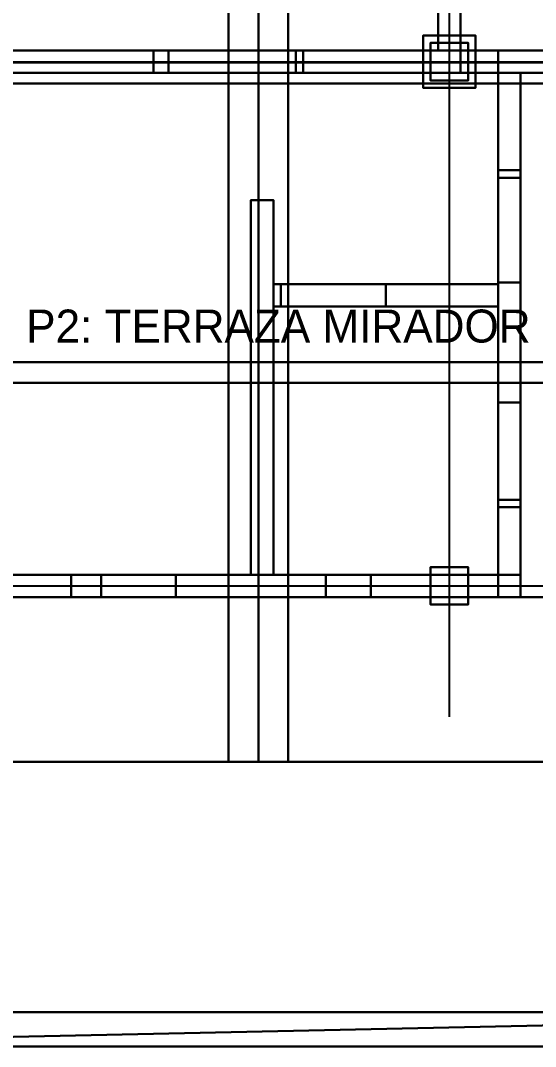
# Model space of a CAD drawing. Extents: x -0.9 to 15, y 0 to 25.9.
# Drawn here: x 3.06 to 6.5, y 0 to 6.85 of the extents above; entities that cross this region are included whole.
import ezdxf

# ---------------------------------------------------------------- set-up
doc = ezdxf.new("R2010")
doc.units = 0
for name, color, linetype in [('CERCA_PERIMETRAL_3D', 7, 'CONTINUOUS'), ('CHALET_CUBIERTA_ALPINA_3D', 7, 'CONTINUOUS'), ('CHALET_P2_MUROS_MADERA_3D', 7, 'CONTINUOUS'), ('CHALET_P2_TABIQUES_3D', 7, 'CONTINUOUS'), ('CHALET_VIGAS_CANECILLOS_3D', 7, 'CONTINUOUS'), ('COLUMNAS_3D', 7, 'CONTINUOUS'), ('EJES_ESTRUCTURALES', 7, 'CONTINUOUS'), ('LOSA_PISO_3D', 7, 'CONTINUOUS'), ('MUROS_EXTERIORES_3D', 7, 'CONTINUOUS'), ('MUROS_INTERIORES_3D', 7, 'CONTINUOUS'), ('P2_COLUMNAS_3D', 7, 'CONTINUOUS'), ('P2_LOSA_PISO_3D', 7, 'CONTINUOUS'), ('P2_ROTULOS', 7, 'CONTINUOUS'), ('PLANTA_SEGUNDO_PISO_2D', 7, 'CONTINUOUS'), ('SOTANO_COLUMNAS_3D', 7, 'CONTINUOUS'), ('SOTANO_LOSA_3D', 7, 'CONTINUOUS'), ('SOTANO_MUROS_EXT_3D', 7, 'CONTINUOUS'), ('SOTANO_MUROS_INT_3D', 7, 'CONTINUOUS'), ('TERRENO_3D', 7, 'CONTINUOUS')]:
    doc.layers.add(name, color=color, linetype=linetype)

msp = doc.modelspace()

# ---------------------------------------------------------------- linework, layer by layer
at = {"layer": 'CERCA_PERIMETRAL_3D', "color": 7}
for points in [[(0, 0, -2.55), (0, 0.23, -2.55), (10.8043, 0.23, -2.55), (10.8043, 0, -2.55)], [(0, 0, -1), (10.8043, 0, -1), (10.8043, 0.23, -1), (0, 0.23, -1)], [(10.8043, 0.23, -2.55), (0, 0.23, -2.55), (0, 0.23, -1), (10.8043, 0.23, -1)], [(0, 0, -2.55), (10.8043, 0, -2.55), (10.8043, 0, -1), (0, 0, -1)]]:
    msp.add_3dface(points, dxfattribs=at)
at = {"layer": 'CHALET_CUBIERTA_ALPINA_3D', "color": 1}
for points in [[(-0.95, 1.9, 5.4), (-0.95, 25.91, 5.4), (4.65, 25.91, 9.72), (4.65, 1.9, 9.72)], [(-0.95, 1.9, 5.6), (4.65, 1.9, 9.92), (4.65, 25.91, 9.92), (-0.95, 25.91, 5.6)], [(4.45, 1.9, 9.87), (4.45, 25.91, 9.87), (4.85, 25.91, 9.87), (4.85, 1.9, 9.87)], [(4.45, 1.9, 10), (4.85, 1.9, 10), (4.85, 25.91, 10), (4.45, 25.91, 10)], [(4.45, 25.91, 9.87), (4.45, 1.9, 9.87), (4.45, 1.9, 10), (4.45, 25.91, 10)], [(4.65, 1.9, 9.72), (4.65, 25.91, 9.72), (4.65, 25.91, 9.92), (4.65, 1.9, 9.92)], [(4.65, 1.9, 9.72), (4.65, 25.91, 9.72), (10.25, 25.91, 5.4), (10.25, 1.9, 5.4)], [(4.65, 1.9, 9.92), (10.25, 1.9, 5.6), (10.25, 25.91, 5.6), (4.65, 25.91, 9.92)], [(4.65, 25.91, 9.72), (4.65, 1.9, 9.72), (4.65, 1.9, 9.92), (4.65, 25.91, 9.92)], [(4.85, 1.9, 9.87), (4.85, 25.91, 9.87), (4.85, 25.91, 10), (4.85, 1.9, 10)], [(-0.95, 1.9, 5.4), (4.65, 1.9, 9.72), (4.65, 1.9, 9.92), (-0.95, 1.9, 5.6)], [(4.45, 1.9, 9.87), (4.85, 1.9, 9.87), (4.85, 1.9, 10), (4.45, 1.9, 10)], [(4.65, 1.9, 9.72), (10.25, 1.9, 5.4), (10.25, 1.9, 5.6), (4.65, 1.9, 9.92)]]:
    msp.add_3dface(points, dxfattribs=at)
at = {"layer": 'CHALET_P2_MUROS_MADERA_3D', "color": 6}
for points in [[(6.25, 6.5, 3), (6.25, 6.65, 3), (9.15, 6.65, 3), (9.15, 6.5, 3)], [(6.25, 6.5, 5.85), (9.15, 6.5, 5.85), (9.15, 6.65, 5.85), (6.25, 6.65, 5.85)], [(9.15, 6.65, 3), (6.25, 6.65, 3), (6.25, 6.65, 5.85), (9.15, 6.65, 5.85)], [(6.25, 6.65, 3), (6.25, 6.5, 3), (6.25, 6.5, 5.85), (6.25, 6.65, 5.85)], [(6.25, 6.5, 3), (9.15, 6.5, 3), (9.15, 6.5, 5.85), (6.25, 6.5, 5.85)], [(6.25, 5.85, 3), (6.25, 6.5, 3), (6.4, 6.5, 3), (6.4, 5.85, 3)], [(6.25, 5.85, 5.85), (6.4, 5.85, 5.85), (6.4, 6.5, 5.85), (6.25, 6.5, 5.85)], [(6.4, 6.5, 3), (6.25, 6.5, 3), (6.25, 6.5, 5.85), (6.4, 6.5, 5.85)], [(6.25, 6.5, 3), (6.25, 5.85, 3), (6.25, 5.85, 5.85), (6.25, 6.5, 5.85)], [(6.4, 5.85, 3), (6.4, 6.5, 3), (6.4, 6.5, 5.85), (6.4, 5.85, 5.85)], [(6.25, 3.65, 3), (6.25, 5.85, 3), (6.4, 5.85, 3), (6.4, 3.65, 3)], [(6.25, 3.65, 4), (6.4, 3.65, 4), (6.4, 5.85, 4), (6.25, 5.85, 4)], [(6.4, 5.85, 3), (6.25, 5.85, 3), (6.25, 5.85, 4), (6.4, 5.85, 4)], [(6.25, 5.85, 3), (6.25, 3.65, 3), (6.25, 3.65, 4), (6.25, 5.85, 4)], [(6.25, 3.65, 5.1), (6.25, 5.85, 5.1), (6.4, 5.85, 5.1), (6.4, 3.65, 5.1)], [(6.25, 3.65, 5.85), (6.4, 3.65, 5.85), (6.4, 5.85, 5.85), (6.25, 5.85, 5.85)], [(6.4, 5.85, 5.1), (6.25, 5.85, 5.1), (6.25, 5.85, 5.85), (6.4, 5.85, 5.85)], [(6.25, 5.85, 5.1), (6.25, 3.65, 5.1), (6.25, 3.65, 5.85), (6.25, 5.85, 5.85)], [(6.25, 5.85, 3), (6.4, 5.85, 3), (6.4, 5.85, 5.85), (6.25, 5.85, 5.85)], [(6.4, 3.65, 3), (6.4, 5.85, 3), (6.4, 5.85, 4), (6.4, 3.65, 4)], [(6.4, 3.65, 5.1), (6.4, 5.85, 5.1), (6.4, 5.85, 5.85), (6.4, 3.65, 5.85)], [(6.25, 3, 3), (6.25, 3.65, 3), (6.4, 3.65, 3), (6.4, 3, 3)], [(6.25, 3, 5.85), (6.4, 3, 5.85), (6.4, 3.65, 5.85), (6.25, 3.65, 5.85)], [(6.4, 3.65, 3), (6.25, 3.65, 3), (6.25, 3.65, 5.85), (6.4, 3.65, 5.85)], [(6.25, 3.65, 3), (6.25, 3, 3), (6.25, 3, 5.85), (6.25, 3.65, 5.85)], [(6.25, 3.65, 3), (6.4, 3.65, 3), (6.4, 3.65, 4), (6.25, 3.65, 4)], [(6.25, 3.65, 5.1), (6.4, 3.65, 5.1), (6.4, 3.65, 5.85), (6.25, 3.65, 5.85)], [(6.4, 3, 3), (6.4, 3.65, 3), (6.4, 3.65, 5.85), (6.4, 3, 5.85)], [(2.3, 3, 3), (2.3, 3.15, 3), (3.6, 3.15, 3), (3.6, 3, 3)], [(2.3, 3, 5.85), (3.6, 3, 5.85), (3.6, 3.15, 5.85), (2.3, 3.15, 5.85)], [(3.6, 3.15, 3), (2.3, 3.15, 3), (2.3, 3.15, 5.85), (3.6, 3.15, 5.85)], [(3.6, 3, 3), (3.6, 3.15, 3), (3.6, 3.15, 5.85), (3.6, 3, 5.85)], [(3.6, 3, 5.1), (3.6, 3.15, 5.1), (5.4, 3.15, 5.1), (5.4, 3, 5.1)], [(3.6, 3, 5.85), (5.4, 3, 5.85), (5.4, 3.15, 5.85), (3.6, 3.15, 5.85)], [(5.4, 3.15, 5.1), (3.6, 3.15, 5.1), (3.6, 3.15, 5.85), (5.4, 3.15, 5.85)], [(3.6, 3.15, 5.1), (3.6, 3, 5.1), (3.6, 3, 5.85), (3.6, 3.15, 5.85)], [(5.4, 3, 5.1), (5.4, 3.15, 5.1), (5.4, 3.15, 5.85), (5.4, 3, 5.85)], [(5.4, 3, 3), (5.4, 3.15, 3), (6.4, 3.15, 3), (6.4, 3, 3)], [(5.4, 3, 5.85), (6.4, 3, 5.85), (6.4, 3.15, 5.85), (5.4, 3.15, 5.85)], [(6.4, 3.15, 3), (5.4, 3.15, 3), (5.4, 3.15, 5.85), (6.4, 3.15, 5.85)], [(5.4, 3.15, 3), (5.4, 3, 3), (5.4, 3, 5.85), (5.4, 3.15, 5.85)], [(6.4, 3, 3), (6.4, 3.15, 3), (6.4, 3.15, 5.85), (6.4, 3, 5.85)], [(2.3, 3, 3), (3.6, 3, 3), (3.6, 3, 5.85), (2.3, 3, 5.85)], [(3.6, 3, 5.1), (5.4, 3, 5.1), (5.4, 3, 5.85), (3.6, 3, 5.85)], [(5.4, 3, 3), (6.4, 3, 3), (6.4, 3, 5.85), (5.4, 3, 5.85)], [(6.25, 3, 3), (6.4, 3, 3), (6.4, 3, 5.85), (6.25, 3, 5.85)]]:
    msp.add_3dface(points, dxfattribs=at)
at = {"layer": 'CHALET_P2_TABIQUES_3D', "color": 6}
for points in [[(5.85, 6.65, 3), (5.85, 9.2, 3), (6, 9.2, 3), (6, 6.65, 3)], [(5.85, 6.65, 5.85), (6, 6.65, 5.85), (6, 9.2, 5.85), (5.85, 9.2, 5.85)], [(5.85, 9.2, 3), (5.85, 6.65, 3), (5.85, 6.65, 5.85), (5.85, 9.2, 5.85)], [(6, 6.65, 3), (6, 9.2, 3), (6, 9.2, 5.85), (6, 6.65, 5.85)], [(5.85, 6.65, 3), (6, 6.65, 3), (6, 6.65, 5.85), (5.85, 6.65, 5.85)]]:
    msp.add_3dface(points, dxfattribs=at)
at = {"layer": 'CHALET_VIGAS_CANECILLOS_3D', "color": 6}
for points in [[(0.15, 6.43, 2.7), (0.15, 6.57, 2.7), (9.15, 6.57, 2.7), (9.15, 6.43, 2.7)], [(0.15, 6.43, 2.85), (9.15, 6.43, 2.85), (9.15, 6.57, 2.85), (0.15, 6.57, 2.85)], [(9.15, 6.57, 2.7), (0.15, 6.57, 2.7), (0.15, 6.57, 2.85), (9.15, 6.57, 2.85)], [(0.15, 6.43, 2.7), (9.15, 6.43, 2.7), (9.15, 6.43, 2.85), (0.15, 6.43, 2.85)], [(0.15, 4.43, 2.7), (0.15, 4.57, 2.7), (9.15, 4.57, 2.7), (9.15, 4.43, 2.7)], [(0.15, 4.43, 2.85), (9.15, 4.43, 2.85), (9.15, 4.57, 2.85), (0.15, 4.57, 2.85)], [(9.15, 4.57, 2.7), (0.15, 4.57, 2.7), (0.15, 4.57, 2.85), (9.15, 4.57, 2.85)], [(0.15, 4.43, 2.7), (9.15, 4.43, 2.7), (9.15, 4.43, 2.85), (0.15, 4.43, 2.85)]]:
    msp.add_3dface(points, dxfattribs=at)
at = {"layer": 'COLUMNAS_3D', "color": 1}
for points in [[(5.8, 6.45), (5.8, 6.7), (6.05, 6.7), (6.05, 6.45)], [(5.8, 6.45, 2.85), (6.05, 6.45, 2.85), (6.05, 6.7, 2.85), (5.8, 6.7, 2.85)], [(6.05, 6.7), (5.8, 6.7), (5.8, 6.7, 2.85), (6.05, 6.7, 2.85)], [(5.8, 6.7), (5.8, 6.45), (5.8, 6.45, 2.85), (5.8, 6.7, 2.85)], [(6.05, 6.45), (6.05, 6.7), (6.05, 6.7, 2.85), (6.05, 6.45, 2.85)], [(5.8, 6.45), (6.05, 6.45), (6.05, 6.45, 2.85), (5.8, 6.45, 2.85)], [(5.8, 2.95), (5.8, 3.2), (6.05, 3.2), (6.05, 2.95)], [(5.8, 2.95, 2.85), (6.05, 2.95, 2.85), (6.05, 3.2, 2.85), (5.8, 3.2, 2.85)], [(6.05, 3.2), (5.8, 3.2), (5.8, 3.2, 2.85), (6.05, 3.2, 2.85)], [(5.8, 3.2), (5.8, 2.95), (5.8, 2.95, 2.85), (5.8, 3.2, 2.85)], [(6.05, 2.95), (6.05, 3.2), (6.05, 3.2, 2.85), (6.05, 2.95, 2.85)], [(5.8, 2.95), (6.05, 2.95), (6.05, 2.95, 2.85), (5.8, 2.95, 2.85)]]:
    msp.add_3dface(points, dxfattribs=at)
at = {"layer": 'EJES_ESTRUCTURALES', "color": 4}
for p, q in [((5.925, 2.2), (5.925, 25.51)), ((-0.6, 6.575), (9.8, 6.575)), ((-0.6, 3.075), (9.8, 3.075))]:
    msp.add_line(p, q, dxfattribs=at)
at = {"layer": 'LOSA_PISO_3D', "color": 8}
for points in [[(0.15, 6.5, -0.15), (0.15, 7.4, -0.15), (9.15, 7.4, -0.15), (9.15, 6.5, -0.15)], [(0.15, 6.5), (9.15, 6.5), (9.15, 7.4), (0.15, 7.4)], [(0.15, 3, -0.15), (0.15, 6.5, -0.15), (6.4, 6.5, -0.15), (6.4, 3, -0.15)], [(0.15, 3), (6.4, 3), (6.4, 6.5), (0.15, 6.5)], [(6.4, 6.5, -0.15), (0.15, 6.5, -0.15), (0.15, 6.5), (6.4, 6.5)], [(0.15, 6.5, -0.15), (9.15, 6.5, -0.15), (9.15, 6.5), (0.15, 6.5)], [(6.4, 3, -0.15), (6.4, 6.5, -0.15), (6.4, 6.5), (6.4, 3)], [(0.15, 3, -0.15), (6.4, 3, -0.15), (6.4, 3), (0.15, 3)]]:
    msp.add_3dface(points, dxfattribs=at)
at = {"layer": 'MUROS_EXTERIORES_3D', "color": 7}
for points in [[(6.25, 6.5), (6.25, 6.65), (9.15, 6.65), (9.15, 6.5)], [(6.25, 6.5, 2.85), (9.15, 6.5, 2.85), (9.15, 6.65, 2.85), (6.25, 6.65, 2.85)], [(9.15, 6.65), (6.25, 6.65), (6.25, 6.65, 2.85), (9.15, 6.65, 2.85)], [(6.25, 6.65), (6.25, 6.5), (6.25, 6.5, 2.85), (6.25, 6.65, 2.85)], [(6.25, 6.5), (9.15, 6.5), (9.15, 6.5, 2.85), (6.25, 6.5, 2.85)], [(6.25, 5.85), (6.25, 6.5), (6.4, 6.5), (6.4, 5.85)], [(6.25, 5.85, 2.85), (6.4, 5.85, 2.85), (6.4, 6.5, 2.85), (6.25, 6.5, 2.85)], [(6.4, 6.5), (6.25, 6.5), (6.25, 6.5, 2.85), (6.4, 6.5, 2.85)], [(6.25, 6.5), (6.25, 5.85), (6.25, 5.85, 2.85), (6.25, 6.5, 2.85)], [(6.4, 5.85), (6.4, 6.5), (6.4, 6.5, 2.85), (6.4, 5.85, 2.85)], [(6.25, 3.65), (6.25, 5.85), (6.4, 5.85), (6.4, 3.65)], [(6.25, 3.65, 1), (6.4, 3.65, 1), (6.4, 5.85, 1), (6.25, 5.85, 1)], [(6.4, 5.85), (6.25, 5.85), (6.25, 5.85, 1), (6.4, 5.85, 1)], [(6.25, 5.85), (6.25, 3.65), (6.25, 3.65, 1), (6.25, 5.85, 1)], [(6.25, 3.65, 2.1), (6.25, 5.85, 2.1), (6.4, 5.85, 2.1), (6.4, 3.65, 2.1)], [(6.25, 3.65, 2.85), (6.4, 3.65, 2.85), (6.4, 5.85, 2.85), (6.25, 5.85, 2.85)], [(6.4, 5.85, 2.1), (6.25, 5.85, 2.1), (6.25, 5.85, 2.85), (6.4, 5.85, 2.85)], [(6.25, 5.85, 2.1), (6.25, 3.65, 2.1), (6.25, 3.65, 2.85), (6.25, 5.85, 2.85)], [(6.25, 5.85), (6.4, 5.85), (6.4, 5.85, 2.85), (6.25, 5.85, 2.85)], [(6.4, 3.65), (6.4, 5.85), (6.4, 5.85, 1), (6.4, 3.65, 1)], [(6.4, 3.65, 2.1), (6.4, 5.85, 2.1), (6.4, 5.85, 2.85), (6.4, 3.65, 2.85)], [(6.25, 3), (6.25, 3.65), (6.4, 3.65), (6.4, 3)], [(6.25, 3, 2.85), (6.4, 3, 2.85), (6.4, 3.65, 2.85), (6.25, 3.65, 2.85)], [(6.4, 3.65), (6.25, 3.65), (6.25, 3.65, 2.85), (6.4, 3.65, 2.85)], [(6.25, 3.65), (6.25, 3), (6.25, 3, 2.85), (6.25, 3.65, 2.85)], [(6.25, 3.65), (6.4, 3.65), (6.4, 3.65, 1), (6.25, 3.65, 1)], [(6.25, 3.65, 2.1), (6.4, 3.65, 2.1), (6.4, 3.65, 2.85), (6.25, 3.65, 2.85)], [(6.4, 3), (6.4, 3.65), (6.4, 3.65, 2.85), (6.4, 3, 2.85)], [(2.35, 3), (2.35, 3.15), (4.1, 3.15), (4.1, 3)], [(2.35, 3, 2.85), (4.1, 3, 2.85), (4.1, 3.15, 2.85), (2.35, 3.15, 2.85)], [(4.1, 3.15), (2.35, 3.15), (2.35, 3.15, 2.85), (4.1, 3.15, 2.85)], [(4.1, 3), (4.1, 3.15), (4.1, 3.15, 2.85), (4.1, 3, 2.85)], [(4.1, 3), (4.1, 3.15), (5.1, 3.15), (5.1, 3)], [(4.1, 3, 1), (5.1, 3, 1), (5.1, 3.15, 1), (4.1, 3.15, 1)], [(5.1, 3.15), (4.1, 3.15), (4.1, 3.15, 1), (5.1, 3.15, 1)], [(4.1, 3.15), (4.1, 3), (4.1, 3, 1), (4.1, 3.15, 1)], [(4.1, 3, 2.1), (4.1, 3.15, 2.1), (5.1, 3.15, 2.1), (5.1, 3, 2.1)], [(4.1, 3, 2.85), (5.1, 3, 2.85), (5.1, 3.15, 2.85), (4.1, 3.15, 2.85)], [(5.1, 3.15, 2.1), (4.1, 3.15, 2.1), (4.1, 3.15, 2.85), (5.1, 3.15, 2.85)], [(4.1, 3.15, 2.1), (4.1, 3, 2.1), (4.1, 3, 2.85), (4.1, 3.15, 2.85)], [(5.1, 3), (5.1, 3.15), (5.1, 3.15, 1), (5.1, 3, 1)], [(5.1, 3, 2.1), (5.1, 3.15, 2.1), (5.1, 3.15, 2.85), (5.1, 3, 2.85)], [(5.1, 3), (5.1, 3.15), (6.4, 3.15), (6.4, 3)], [(5.1, 3, 2.85), (6.4, 3, 2.85), (6.4, 3.15, 2.85), (5.1, 3.15, 2.85)], [(6.4, 3.15), (5.1, 3.15), (5.1, 3.15, 2.85), (6.4, 3.15, 2.85)], [(5.1, 3.15), (5.1, 3), (5.1, 3, 2.85), (5.1, 3.15, 2.85)], [(6.4, 3), (6.4, 3.15), (6.4, 3.15, 2.85), (6.4, 3, 2.85)], [(2.35, 3), (4.1, 3), (4.1, 3, 2.85), (2.35, 3, 2.85)], [(4.1, 3), (5.1, 3), (5.1, 3, 1), (4.1, 3, 1)], [(4.1, 3, 2.1), (5.1, 3, 2.1), (5.1, 3, 2.85), (4.1, 3, 2.85)], [(5.1, 3), (6.4, 3), (6.4, 3, 2.85), (5.1, 3, 2.85)], [(6.25, 3), (6.4, 3), (6.4, 3, 2.85), (6.25, 3, 2.85)]]:
    msp.add_3dface(points, dxfattribs=at)
at = {"layer": 'MUROS_INTERIORES_3D', "color": 7}
for points in [[(5.85, 6.65), (5.85, 6.95), (6, 6.95), (6, 6.65)], [(5.85, 6.65, 2.85), (6, 6.65, 2.85), (6, 6.95, 2.85), (5.85, 6.95, 2.85)], [(5.85, 6.95), (5.85, 6.65), (5.85, 6.65, 2.85), (5.85, 6.95, 2.85)], [(6, 6.65), (6, 6.95), (6, 6.95, 2.85), (6, 6.65, 2.85)], [(2.9, 6.5), (2.9, 6.65), (4.05, 6.65), (4.05, 6.5)], [(2.9, 6.5, 2.85), (4.05, 6.5, 2.85), (4.05, 6.65, 2.85), (2.9, 6.65, 2.85)], [(4.05, 6.65), (2.9, 6.65), (2.9, 6.65, 2.85), (4.05, 6.65, 2.85)], [(4.05, 6.5), (4.05, 6.65), (4.05, 6.65, 2.85), (4.05, 6.5, 2.85)], [(4.05, 6.5, 2.1), (4.05, 6.65, 2.1), (4.9, 6.65, 2.1), (4.9, 6.5, 2.1)], [(4.05, 6.5, 2.85), (4.9, 6.5, 2.85), (4.9, 6.65, 2.85), (4.05, 6.65, 2.85)], [(4.9, 6.65, 2.1), (4.05, 6.65, 2.1), (4.05, 6.65, 2.85), (4.9, 6.65, 2.85)], [(4.05, 6.65, 2.1), (4.05, 6.5, 2.1), (4.05, 6.5, 2.85), (4.05, 6.65, 2.85)], [(4.9, 6.5, 2.1), (4.9, 6.65, 2.1), (4.9, 6.65, 2.85), (4.9, 6.5, 2.85)], [(4.9, 6.5), (4.9, 6.65), (6.25, 6.65), (6.25, 6.5)], [(4.9, 6.5, 2.85), (6.25, 6.5, 2.85), (6.25, 6.65, 2.85), (4.9, 6.65, 2.85)], [(6.25, 6.65), (4.9, 6.65), (4.9, 6.65, 2.85), (6.25, 6.65, 2.85)], [(4.9, 6.65), (4.9, 6.5), (4.9, 6.5, 2.85), (4.9, 6.65, 2.85)], [(5.85, 6.65), (6, 6.65), (6, 6.65, 2.85), (5.85, 6.65, 2.85)], [(6.25, 6.5), (6.25, 6.65), (6.25, 6.65, 2.85), (6.25, 6.5, 2.85)], [(2.9, 6.5), (4.05, 6.5), (4.05, 6.5, 2.85), (2.9, 6.5, 2.85)], [(4.05, 6.5, 2.1), (4.9, 6.5, 2.1), (4.9, 6.5, 2.85), (4.05, 6.5, 2.85)], [(4.9, 6.5), (6.25, 6.5), (6.25, 6.5, 2.85), (4.9, 6.5, 2.85)]]:
    msp.add_3dface(points, dxfattribs=at)
at = {"layer": 'P2_COLUMNAS_3D', "color": 1}
for points in [[(5.8, 6.45, 3), (5.8, 6.7, 3), (6.05, 6.7, 3), (6.05, 6.45, 3)], [(5.8, 6.45, 5.85), (6.05, 6.45, 5.85), (6.05, 6.7, 5.85), (5.8, 6.7, 5.85)], [(6.05, 6.7, 3), (5.8, 6.7, 3), (5.8, 6.7, 5.85), (6.05, 6.7, 5.85)], [(5.8, 6.7, 3), (5.8, 6.45, 3), (5.8, 6.45, 5.85), (5.8, 6.7, 5.85)], [(6.05, 6.45, 3), (6.05, 6.7, 3), (6.05, 6.7, 5.85), (6.05, 6.45, 5.85)], [(5.8, 6.45, 3), (6.05, 6.45, 3), (6.05, 6.45, 5.85), (5.8, 6.45, 5.85)], [(5.8, 2.95, 3), (5.8, 3.2, 3), (6.05, 3.2, 3), (6.05, 2.95, 3)], [(5.8, 2.95, 5.85), (6.05, 2.95, 5.85), (6.05, 3.2, 5.85), (5.8, 3.2, 5.85)], [(6.05, 3.2, 3), (5.8, 3.2, 3), (5.8, 3.2, 5.85), (6.05, 3.2, 5.85)], [(5.8, 3.2, 3), (5.8, 2.95, 3), (5.8, 2.95, 5.85), (5.8, 3.2, 5.85)], [(6.05, 2.95, 3), (6.05, 3.2, 3), (6.05, 3.2, 5.85), (6.05, 2.95, 5.85)], [(5.8, 2.95, 3), (6.05, 2.95, 3), (6.05, 2.95, 5.85), (5.8, 2.95, 5.85)]]:
    msp.add_3dface(points, dxfattribs=at)
at = {"layer": 'P2_LOSA_PISO_3D', "color": 6}
for points in [[(0.15, 6.5, 2.85), (0.15, 7.4, 2.85), (9.15, 7.4, 2.85), (9.15, 6.5, 2.85)], [(0.15, 6.5, 3), (9.15, 6.5, 3), (9.15, 7.4, 3), (0.15, 7.4, 3)], [(0.15, 3, 2.85), (0.15, 6.5, 2.85), (6.4, 6.5, 2.85), (6.4, 3, 2.85)], [(0.15, 3, 3), (6.4, 3, 3), (6.4, 6.5, 3), (0.15, 6.5, 3)], [(6.4, 6.5, 2.85), (0.15, 6.5, 2.85), (0.15, 6.5, 3), (6.4, 6.5, 3)], [(0.15, 6.5, 2.85), (9.15, 6.5, 2.85), (9.15, 6.5, 3), (0.15, 6.5, 3)], [(6.4, 3, 2.85), (6.4, 6.5, 2.85), (6.4, 6.5, 3), (6.4, 3, 3)], [(0.15, 3, 2.85), (6.4, 3, 2.85), (6.4, 3, 3), (0.15, 3, 3)]]:
    msp.add_3dface(points, dxfattribs=at)
at = {"layer": 'PLANTA_SEGUNDO_PISO_2D', "color": 1}
for p, q in [((4.65, 1.9), (4.65, 25.91)), ((6.05, 6.7, 3), (5.8, 6.7, 3)), ((5.8, 6.7, 3), (5.8, 6.45, 3)), ((6.05, 6.45, 3), (6.05, 6.7, 3)), ((5.8, 6.45, 3), (6.05, 6.45, 3)), ((6.05, 3.2, 3), (5.8, 3.2, 3)), ((5.8, 3.2, 3), (5.8, 2.95, 3)), ((6.05, 2.95, 3), (6.05, 3.2, 3)), ((5.8, 2.95, 3), (6.05, 2.95, 3)), ((-0.95, 1.9), (10.25, 1.9))]:
    msp.add_line(p, q, dxfattribs=at)
at = {"layer": 'SOTANO_COLUMNAS_3D', "color": 1}
for points in [[(5.75, 6.4, -2.55), (5.75, 6.75, -2.55), (6.1, 6.75, -2.55), (6.1, 6.4, -2.55)], [(5.75, 6.4, -0.15), (6.1, 6.4, -0.15), (6.1, 6.75, -0.15), (5.75, 6.75, -0.15)], [(6.1, 6.75, -2.55), (5.75, 6.75, -2.55), (5.75, 6.75, -0.15), (6.1, 6.75, -0.15)], [(5.75, 6.75, -2.55), (5.75, 6.4, -2.55), (5.75, 6.4, -0.15), (5.75, 6.75, -0.15)], [(6.1, 6.4, -2.55), (6.1, 6.75, -2.55), (6.1, 6.75, -0.15), (6.1, 6.4, -0.15)], [(5.75, 6.4, -2.55), (6.1, 6.4, -2.55), (6.1, 6.4, -0.15), (5.75, 6.4, -0.15)]]:
    msp.add_3dface(points, dxfattribs=at)
at = {"layer": 'SOTANO_LOSA_3D', "color": 8}
for points in [[(0.15, 6.5, -2.7), (0.15, 11.3, -2.7), (9.15, 11.3, -2.7), (9.15, 6.5, -2.7)], [(0.15, 6.5, -2.55), (9.15, 6.5, -2.55), (9.15, 11.3, -2.55), (0.15, 11.3, -2.55)], [(0.15, 3, -2.7), (0.15, 6.5, -2.7), (6.4, 6.5, -2.7), (6.4, 3, -2.7)], [(0.15, 3, -2.55), (6.4, 3, -2.55), (6.4, 6.5, -2.55), (0.15, 6.5, -2.55)], [(6.4, 6.5, -2.7), (0.15, 6.5, -2.7), (0.15, 6.5, -2.55), (6.4, 6.5, -2.55)], [(0.15, 6.5, -2.7), (9.15, 6.5, -2.7), (9.15, 6.5, -2.55), (0.15, 6.5, -2.55)], [(6.4, 3, -2.7), (6.4, 6.5, -2.7), (6.4, 6.5, -2.55), (6.4, 3, -2.55)], [(0.15, 3, -2.7), (6.4, 3, -2.7), (6.4, 3, -2.55), (0.15, 3, -2.55)]]:
    msp.add_3dface(points, dxfattribs=at)
at = {"layer": 'SOTANO_MUROS_EXT_3D', "color": 4}
for points in [[(6, 6.5, -2.55), (6, 6.65, -2.55), (6.6, 6.65, -2.55), (6.6, 6.5, -2.55)], [(6, 6.5, -0.15), (6.6, 6.5, -0.15), (6.6, 6.65, -0.15), (6, 6.65, -0.15)], [(6.6, 6.65, -2.55), (6, 6.65, -2.55), (6, 6.65, -0.15), (6.6, 6.65, -0.15)], [(6, 6.65, -2.55), (6, 6.5, -2.55), (6, 6.5, -0.15), (6, 6.65, -0.15)], [(6, 6.5, -2.55), (6.6, 6.5, -2.55), (6.6, 6.5, -0.15), (6, 6.5, -0.15)], [(6.25, 5.8, -2.55), (6.25, 6.5, -2.55), (6.4, 6.5, -2.55), (6.4, 5.8, -2.55)], [(6.25, 5.8, -0.15), (6.4, 5.8, -0.15), (6.4, 6.5, -0.15), (6.25, 6.5, -0.15)], [(6.4, 6.5, -2.55), (6.25, 6.5, -2.55), (6.25, 6.5, -0.15), (6.4, 6.5, -0.15)], [(6.25, 6.5, -2.55), (6.25, 5.8, -2.55), (6.25, 5.8, -0.15), (6.25, 6.5, -0.15)], [(6.4, 5.8, -2.55), (6.4, 6.5, -2.55), (6.4, 6.5, -0.15), (6.4, 5.8, -0.15)], [(6.25, 5.1, -2.55), (6.25, 5.8, -2.55), (6.4, 5.8, -2.55), (6.4, 5.1, -2.55)], [(6.25, 5.1, -0.85), (6.4, 5.1, -0.85), (6.4, 5.8, -0.85), (6.25, 5.8, -0.85)], [(6.4, 5.8, -2.55), (6.25, 5.8, -2.55), (6.25, 5.8, -0.85), (6.4, 5.8, -0.85)], [(6.25, 5.8, -2.55), (6.25, 5.1, -2.55), (6.25, 5.1, -0.85), (6.25, 5.8, -0.85)], [(6.25, 5.1, -0.45), (6.25, 5.8, -0.45), (6.4, 5.8, -0.45), (6.4, 5.1, -0.45)], [(6.25, 5.1, -0.15), (6.4, 5.1, -0.15), (6.4, 5.8, -0.15), (6.25, 5.8, -0.15)], [(6.4, 5.8, -0.45), (6.25, 5.8, -0.45), (6.25, 5.8, -0.15), (6.4, 5.8, -0.15)], [(6.25, 5.8, -0.45), (6.25, 5.1, -0.45), (6.25, 5.1, -0.15), (6.25, 5.8, -0.15)], [(6.25, 5.8, -2.55), (6.4, 5.8, -2.55), (6.4, 5.8, -0.15), (6.25, 5.8, -0.15)], [(6.4, 5.1, -2.55), (6.4, 5.8, -2.55), (6.4, 5.8, -0.85), (6.4, 5.1, -0.85)], [(6.4, 5.1, -0.45), (6.4, 5.8, -0.45), (6.4, 5.8, -0.15), (6.4, 5.1, -0.15)], [(6.25, 4.3, -2.55), (6.25, 5.1, -2.55), (6.4, 5.1, -2.55), (6.4, 4.3, -2.55)], [(6.25, 4.3, -0.15), (6.4, 4.3, -0.15), (6.4, 5.1, -0.15), (6.25, 5.1, -0.15)], [(6.4, 5.1, -2.55), (6.25, 5.1, -2.55), (6.25, 5.1, -0.15), (6.4, 5.1, -0.15)], [(6.25, 5.1, -2.55), (6.25, 4.3, -2.55), (6.25, 4.3, -0.15), (6.25, 5.1, -0.15)], [(6.25, 5.1, -2.55), (6.4, 5.1, -2.55), (6.4, 5.1, -0.85), (6.25, 5.1, -0.85)], [(6.25, 5.1, -0.45), (6.4, 5.1, -0.45), (6.4, 5.1, -0.15), (6.25, 5.1, -0.15)], [(6.4, 4.3, -2.55), (6.4, 5.1, -2.55), (6.4, 5.1, -0.15), (6.4, 4.3, -0.15)], [(6.25, 3.6, -2.55), (6.25, 4.3, -2.55), (6.4, 4.3, -2.55), (6.4, 3.6, -2.55)], [(6.25, 3.6, -0.85), (6.4, 3.6, -0.85), (6.4, 4.3, -0.85), (6.25, 4.3, -0.85)], [(6.4, 4.3, -2.55), (6.25, 4.3, -2.55), (6.25, 4.3, -0.85), (6.4, 4.3, -0.85)], [(6.25, 4.3, -2.55), (6.25, 3.6, -2.55), (6.25, 3.6, -0.85), (6.25, 4.3, -0.85)], [(6.25, 3.6, -0.45), (6.25, 4.3, -0.45), (6.4, 4.3, -0.45), (6.4, 3.6, -0.45)], [(6.25, 3.6, -0.15), (6.4, 3.6, -0.15), (6.4, 4.3, -0.15), (6.25, 4.3, -0.15)], [(6.4, 4.3, -0.45), (6.25, 4.3, -0.45), (6.25, 4.3, -0.15), (6.4, 4.3, -0.15)], [(6.25, 4.3, -0.45), (6.25, 3.6, -0.45), (6.25, 3.6, -0.15), (6.25, 4.3, -0.15)], [(6.25, 4.3, -2.55), (6.4, 4.3, -2.55), (6.4, 4.3, -0.15), (6.25, 4.3, -0.15)], [(6.4, 3.6, -2.55), (6.4, 4.3, -2.55), (6.4, 4.3, -0.85), (6.4, 3.6, -0.85)], [(6.4, 3.6, -0.45), (6.4, 4.3, -0.45), (6.4, 4.3, -0.15), (6.4, 3.6, -0.15)], [(6.25, 3.15, -2.55), (6.25, 3.6, -2.55), (6.4, 3.6, -2.55), (6.4, 3.15, -2.55)], [(6.25, 3.15, -0.15), (6.4, 3.15, -0.15), (6.4, 3.6, -0.15), (6.25, 3.6, -0.15)], [(6.4, 3.6, -2.55), (6.25, 3.6, -2.55), (6.25, 3.6, -0.15), (6.4, 3.6, -0.15)], [(6.25, 3.6, -2.55), (6.25, 3.15, -2.55), (6.25, 3.15, -0.15), (6.25, 3.6, -0.15)], [(6.25, 3.6, -2.55), (6.4, 3.6, -2.55), (6.4, 3.6, -0.85), (6.25, 3.6, -0.85)], [(6.25, 3.6, -0.45), (6.4, 3.6, -0.45), (6.4, 3.6, -0.15), (6.25, 3.6, -0.15)], [(6.4, 3.15, -2.55), (6.4, 3.6, -2.55), (6.4, 3.6, -0.15), (6.4, 3.15, -0.15)], [(2.5, 3, -2.55), (2.5, 3.15, -2.55), (3.4, 3.15, -2.55), (3.4, 3, -2.55)], [(2.5, 3, -0.15), (3.4, 3, -0.15), (3.4, 3.15, -0.15), (2.5, 3.15, -0.15)], [(3.4, 3.15, -2.55), (2.5, 3.15, -2.55), (2.5, 3.15, -0.15), (3.4, 3.15, -0.15)], [(3.4, 3, -2.55), (3.4, 3.15, -2.55), (3.4, 3.15, -0.15), (3.4, 3, -0.15)], [(3.4, 3, -2.55), (3.4, 3.15, -2.55), (4.1, 3.15, -2.55), (4.1, 3, -2.55)], [(3.4, 3, -0.85), (4.1, 3, -0.85), (4.1, 3.15, -0.85), (3.4, 3.15, -0.85)], [(4.1, 3.15, -2.55), (3.4, 3.15, -2.55), (3.4, 3.15, -0.85), (4.1, 3.15, -0.85)], [(3.4, 3.15, -2.55), (3.4, 3, -2.55), (3.4, 3, -0.85), (3.4, 3.15, -0.85)], [(3.4, 3, -0.45), (3.4, 3.15, -0.45), (4.1, 3.15, -0.45), (4.1, 3, -0.45)], [(3.4, 3, -0.15), (4.1, 3, -0.15), (4.1, 3.15, -0.15), (3.4, 3.15, -0.15)], [(4.1, 3.15, -0.45), (3.4, 3.15, -0.45), (3.4, 3.15, -0.15), (4.1, 3.15, -0.15)], [(3.4, 3.15, -0.45), (3.4, 3, -0.45), (3.4, 3, -0.15), (3.4, 3.15, -0.15)], [(4.1, 3, -2.55), (4.1, 3.15, -2.55), (4.1, 3.15, -0.85), (4.1, 3, -0.85)], [(4.1, 3, -0.45), (4.1, 3.15, -0.45), (4.1, 3.15, -0.15), (4.1, 3, -0.15)], [(4.1, 3, -2.55), (4.1, 3.15, -2.55), (6.4, 3.15, -2.55), (6.4, 3, -2.55)], [(4.1, 3, -0.15), (6.4, 3, -0.15), (6.4, 3.15, -0.15), (4.1, 3.15, -0.15)], [(6.4, 3.15, -2.55), (4.1, 3.15, -2.55), (4.1, 3.15, -0.15), (6.4, 3.15, -0.15)], [(4.1, 3.15, -2.55), (4.1, 3, -2.55), (4.1, 3, -0.15), (4.1, 3.15, -0.15)], [(6.25, 3.15, -2.55), (6.4, 3.15, -2.55), (6.4, 3.15, -0.15), (6.25, 3.15, -0.15)], [(6.4, 3, -2.55), (6.4, 3.15, -2.55), (6.4, 3.15, -0.15), (6.4, 3, -0.15)], [(2.5, 3, -2.55), (3.4, 3, -2.55), (3.4, 3, -0.15), (2.5, 3, -0.15)], [(3.4, 3, -2.55), (4.1, 3, -2.55), (4.1, 3, -0.85), (3.4, 3, -0.85)], [(3.4, 3, -0.45), (4.1, 3, -0.45), (4.1, 3, -0.15), (3.4, 3, -0.15)], [(4.1, 3, -2.55), (6.4, 3, -2.55), (6.4, 3, -0.15), (4.1, 3, -0.15)]]:
    msp.add_3dface(points, dxfattribs=at)
at = {"layer": 'SOTANO_MUROS_INT_3D', "color": 4}
for points in [[(5.85, 6.65, -2.55), (5.85, 10.25, -2.55), (6, 10.25, -2.55), (6, 6.65, -2.55)], [(5.85, 6.65, -0.15), (6, 6.65, -0.15), (6, 10.25, -0.15), (5.85, 10.25, -0.15)], [(5.85, 10.25, -2.55), (5.85, 6.65, -2.55), (5.85, 6.65, -0.15), (5.85, 10.25, -0.15)], [(6, 6.65, -2.55), (6, 10.25, -2.55), (6, 10.25, -0.15), (6, 6.65, -0.15)], [(0.3, 6.5, -2.55), (0.3, 6.65, -2.55), (3.95, 6.65, -2.55), (3.95, 6.5, -2.55)], [(0.3, 6.5, -0.15), (3.95, 6.5, -0.15), (3.95, 6.65, -0.15), (0.3, 6.65, -0.15)], [(3.95, 6.65, -2.55), (0.3, 6.65, -2.55), (0.3, 6.65, -0.15), (3.95, 6.65, -0.15)], [(3.95, 6.5, -2.55), (3.95, 6.65, -2.55), (3.95, 6.65, -0.15), (3.95, 6.5, -0.15)], [(3.95, 6.5, -0.55), (3.95, 6.65, -0.55), (4.95, 6.65, -0.55), (4.95, 6.5, -0.55)], [(3.95, 6.5, -0.15), (4.95, 6.5, -0.15), (4.95, 6.65, -0.15), (3.95, 6.65, -0.15)], [(4.95, 6.65, -0.55), (3.95, 6.65, -0.55), (3.95, 6.65, -0.15), (4.95, 6.65, -0.15)], [(3.95, 6.65, -0.55), (3.95, 6.5, -0.55), (3.95, 6.5, -0.15), (3.95, 6.65, -0.15)], [(4.95, 6.5, -0.55), (4.95, 6.65, -0.55), (4.95, 6.65, -0.15), (4.95, 6.5, -0.15)], [(4.95, 6.5, -2.55), (4.95, 6.65, -2.55), (6, 6.65, -2.55), (6, 6.5, -2.55)], [(4.95, 6.5, -0.15), (6, 6.5, -0.15), (6, 6.65, -0.15), (4.95, 6.65, -0.15)], [(6, 6.65, -2.55), (4.95, 6.65, -2.55), (4.95, 6.65, -0.15), (6, 6.65, -0.15)], [(4.95, 6.65, -2.55), (4.95, 6.5, -2.55), (4.95, 6.5, -0.15), (4.95, 6.65, -0.15)], [(5.85, 6.65, -2.55), (6, 6.65, -2.55), (6, 6.65, -0.15), (5.85, 6.65, -0.15)], [(6, 6.5, -2.55), (6, 6.65, -2.55), (6, 6.65, -0.15), (6, 6.5, -0.15)], [(0.3, 6.5, -2.55), (3.95, 6.5, -2.55), (3.95, 6.5, -0.15), (0.3, 6.5, -0.15)], [(3.95, 6.5, -0.55), (4.95, 6.5, -0.55), (4.95, 6.5, -0.15), (3.95, 6.5, -0.15)], [(4.95, 6.5, -2.55), (6, 6.5, -2.55), (6, 6.5, -0.15), (4.95, 6.5, -0.15)], [(4.6, 3.15, -2.55), (4.6, 5.65, -2.55), (4.75, 5.65, -2.55), (4.75, 3.15, -2.55)], [(4.6, 3.15, -0.15), (4.75, 3.15, -0.15), (4.75, 5.65, -0.15), (4.6, 5.65, -0.15)], [(4.75, 5.65, -2.55), (4.6, 5.65, -2.55), (4.6, 5.65, -0.15), (4.75, 5.65, -0.15)], [(4.6, 5.65, -2.55), (4.6, 3.15, -2.55), (4.6, 3.15, -0.15), (4.6, 5.65, -0.15)], [(4.75, 3.15, -2.55), (4.75, 5.65, -2.55), (4.75, 5.65, -0.15), (4.75, 3.15, -0.15)], [(4.75, 4.94, -2.55), (4.75, 5.09, -2.55), (4.8, 5.09, -2.55), (4.8, 4.94, -2.55)], [(4.75, 4.94, -0.15), (4.8, 4.94, -0.15), (4.8, 5.09, -0.15), (4.75, 5.09, -0.15)], [(4.8, 5.09, -2.55), (4.75, 5.09, -2.55), (4.75, 5.09, -0.15), (4.8, 5.09, -0.15)], [(4.75, 5.09, -2.55), (4.75, 4.94, -2.55), (4.75, 4.94, -0.15), (4.75, 5.09, -0.15)], [(4.8, 4.94, -2.55), (4.8, 5.09, -2.55), (4.8, 5.09, -0.15), (4.8, 4.94, -0.15)], [(4.8, 4.94, -0.55), (4.8, 5.09, -0.55), (5.5, 5.09, -0.55), (5.5, 4.94, -0.55)], [(4.8, 4.94, -0.15), (5.5, 4.94, -0.15), (5.5, 5.09, -0.15), (4.8, 5.09, -0.15)], [(5.5, 5.09, -0.55), (4.8, 5.09, -0.55), (4.8, 5.09, -0.15), (5.5, 5.09, -0.15)], [(4.8, 5.09, -0.55), (4.8, 4.94, -0.55), (4.8, 4.94, -0.15), (4.8, 5.09, -0.15)], [(5.5, 4.94, -0.55), (5.5, 5.09, -0.55), (5.5, 5.09, -0.15), (5.5, 4.94, -0.15)], [(5.5, 4.94, -2.55), (5.5, 5.09, -2.55), (6.25, 5.09, -2.55), (6.25, 4.94, -2.55)], [(5.5, 4.94, -0.15), (6.25, 4.94, -0.15), (6.25, 5.09, -0.15), (5.5, 5.09, -0.15)], [(6.25, 5.09, -2.55), (5.5, 5.09, -2.55), (5.5, 5.09, -0.15), (6.25, 5.09, -0.15)], [(5.5, 5.09, -2.55), (5.5, 4.94, -2.55), (5.5, 4.94, -0.15), (5.5, 5.09, -0.15)], [(6.25, 4.94, -2.55), (6.25, 5.09, -2.55), (6.25, 5.09, -0.15), (6.25, 4.94, -0.15)], [(4.75, 4.94, -2.55), (4.8, 4.94, -2.55), (4.8, 4.94, -0.15), (4.75, 4.94, -0.15)], [(4.8, 4.94, -0.55), (5.5, 4.94, -0.55), (5.5, 4.94, -0.15), (4.8, 4.94, -0.15)], [(5.5, 4.94, -2.55), (6.25, 4.94, -2.55), (6.25, 4.94, -0.15), (5.5, 4.94, -0.15)], [(4.6, 3.15, -2.55), (4.75, 3.15, -2.55), (4.75, 3.15, -0.15), (4.6, 3.15, -0.15)]]:
    msp.add_3dface(points, dxfattribs=at)
at = {"layer": 'TERRENO_3D', "color": 3}
for points in [[(0, 0, -2.75), (0, 3, -2.75), (10.8677, 3, -2.75), (10.8043, 0.2311, -2.75)], [(0, 0, -2.55), (10.8043, 0.2311, -2.55), (10.8677, 3, -2.55), (0, 3, -2.55)], [(10.8677, 3, -2.75), (0, 3, -2.75), (0, 3, -2.55), (10.8677, 3, -2.55)], [(0, 0, -2.75), (10.8043, 0.2311, -2.75), (10.8043, 0.2311, -2.55), (0, 0, -2.55)]]:
    msp.add_3dface(points, dxfattribs=at)

# ---------------------------------------------------------------- texts
at = {"layer": 'P2_ROTULOS', "color": 6}
msp.add_text('P2: TERRAZA MIRADOR POSTERIOR A LA MONTAÑA', height=0.22, dxfattribs=at).set_placement((3.1, 4.7, 3.05))

doc.saveas('drawing.dxf')
